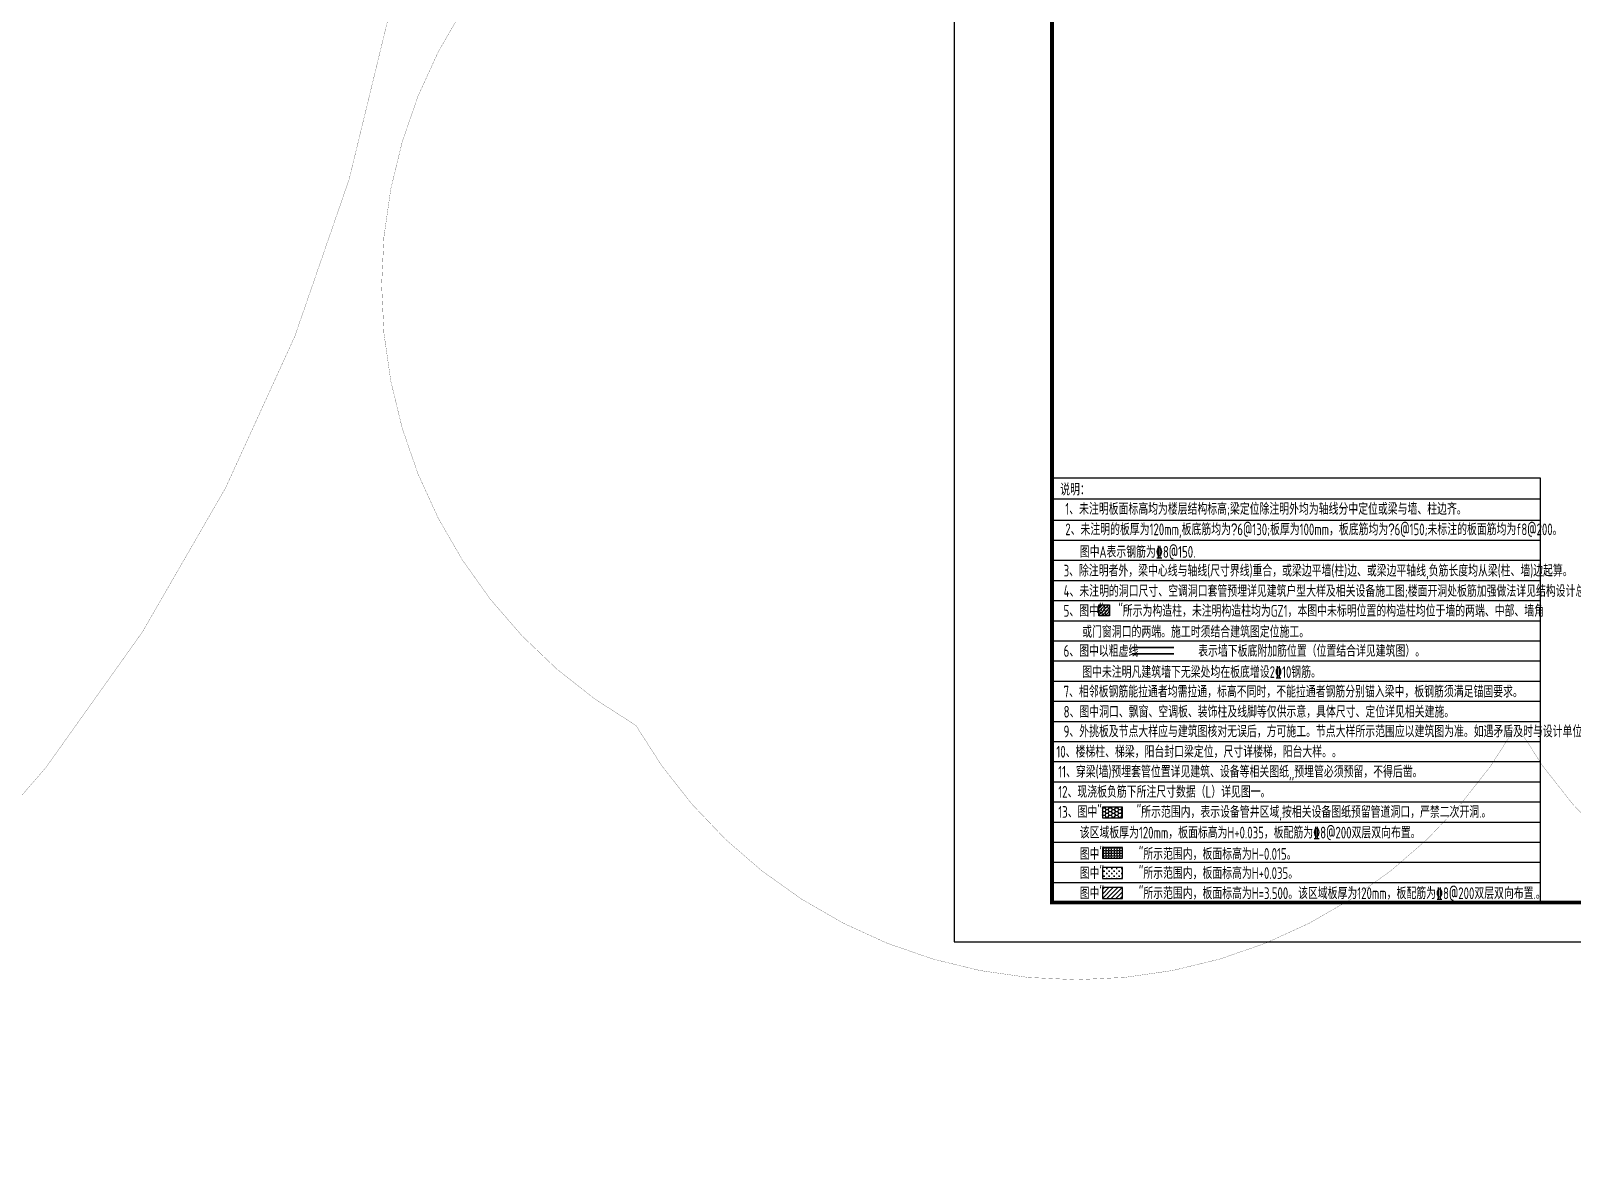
# Model space of a CAD drawing. Extents: x -655480 to 203344, y -294099 to 287156.
# Drawn here: x -230053 to -190671, y 91826 to 121012 of the extents above; entities that cross this region are included whole.
import ezdxf

# ---------------------------------------------------------------- set-up
doc = ezdxf.new("R2010")
doc.units = 0
doc.header["$LTSCALE"] = 1000
doc.linetypes.add('DASH', pattern=[0.35, 0.25, -0.1])
doc.layers.get('0').update_dxf_attribs({"linetype": 'CONTINUOUS'})
for name, color, linetype in [('-TK', 7, 'CONTINUOUS'), ('S-B板填充', 251, 'CONTINUOUS'), ('S-文字', 7, 'CONTINUOUS'), ('S-板正筋', 2, 'CONTINUOUS'), ('S-构造柱', 212, 'CONTINUOUS'), ('S-表格线', 54, 'CONTINUOUS'), ('S-降板填充', 75, 'CONTINUOUS')]:
    doc.layers.add(name, color=color, linetype=linetype)
doc.layers.add('审图修改', color=2, linetype='CONTINUOUS', plot=False)
doc.styles.add('TSSD_REIN', font='tssdeng.shx', dxfattribs={"width": 0.7, "height": 300, "bigfont": 'tssdchn.shx'})

# ---------------------------------------------------------------- blocks, each defined once
blk = doc.blocks.new('A1')
blk.add_lwpolyline([(0, 59400), (0, 0), (84100, 0), (84100, 59400)], close=True)
at = {"const_width": 100}
blk.add_lwpolyline([(2500, 58400), (2500, 1000), (83100, 1000), (83100, 58400)], close=True, dxfattribs=at)

msp = doc.modelspace()

# ---------------------------------------------------------------- hatches: boundary and pattern name
at = {"layer": 'S-B板填充'}
h = msp.add_hatch(dxfattribs=at)
h.set_pattern_fill('ANGLE', color=252, scale=10, style=0)
h.set_pattern_definition([(0, (-117361.29, -95719.325), (0, 69.85), [50.8, -19.05]), (90, (-117361.29, -95719.325), (-69.85, 4e-15), [50.8, -19.05])])
h.paths.add_polyline_path([(-202672.13, 99872.33), (-202161.03, 99872.33), (-202161.03, 100151.11), (-202672.13, 100151.11)])
h = msp.add_hatch(dxfattribs=at)
h.set_pattern_fill('CROSS', color=252, scale=10, style=0)
h.set_pattern_definition([(0, (-117361.29, -95719.325), (63.5, 63.5), [31.75, -95.25]), (90, (-117345.414, -95735.2), (-63.5, 63.5), [31.75, -95.25])])
h.paths.add_polyline_path([(-202672.13, 99358.04), (-202161.03, 99358.04), (-202161.03, 99636.82), (-202672.13, 99636.82)])
h = msp.add_hatch(dxfattribs=at)
h.set_pattern_fill('METAL', color=256, scale=20, style=0)
h.set_pattern_definition([(45, (-116714.64, -70434.784), (-56.568542, 56.568542), [])])
h.paths.add_polyline_path([(-202672.13, 98843.75), (-202161.03, 98843.75), (-202161.03, 99122.54), (-202672.13, 99122.54)])
at = {"layer": 'S-构造柱'}
h = msp.add_hatch(dxfattribs=at)
h.set_pattern_fill('ARMORED', color=256, scale=12.857143, style=0)
h.set_pattern_definition([(50, (-2056036.204, -25279.48), (92.2191663, -8.0681316), [9.642857, -106.0714286]), (355, (-2056036.2, -25279.48), (-17.839457, 96.710417), [7.7142857, -84.857143]), (100.4514, (-2056028.52, -25280.15), (74.3797776, 88.642227), [8.1951673, -90.146843]), (46.1842, (-2056036.2, -25253.77), (137.216706, -21.281016), [14.464286, -159.107143]), (96.6356, (-2056024.77, -25255.54), (120.170919, 125.243726), [12.292751, -135.220243]), (351.1842, (-2056036.2, -25253.77), (120.170822, 125.24382), [11.571429, -127.285714]), (21, (-2056023.35, -25260.195), (76.7451924, -51.765286), [9.642857, -106.0714286]), (326, (-2056023.35, -25260.19), (31.2834, 93.233577), [7.7142857, -84.857143]), (71.4514, (-2056016.95, -25264.51), (108.0286237, 41.4682067), [8.1951673, -90.146843]), (37.5, (-2056036.204, -25279.48), (1.56340997, 42.80063835), [0, -83.8285714, 0, -86.1428571, 0, -85.1785714]), (7.5, (-2056036.204, -25279.48), (33.8232262, 50.7100772), [0, -49.1142857, 0, -81.9, 0, -32.4642857]), (327.5, (-2056064.875, -25279.48), (68.6343132, -2.8999121), [0, -32.1428571, 0, -100.2857143, 0, -133.0714286]), (317.5, (-2056077.73, -25279.48), (74.981079, 12.8706406), [0, -41.7857143, 0, -66.6, 0, -94.5]), (45, (-2056036.204, -25279.48), (-45.4568645, 45.4568645), [])])
h.paths.add_polyline_path([(-202767.62, 106343.05), (-202493.33, 106343.05), (-202493.33, 106068.77), (-202767.62, 106068.77)])
at = {"layer": 'S-降板填充', "linetype": 'ByBlock'}
h = msp.add_hatch(dxfattribs=at)
h.set_pattern_fill('HONEY', color=8, scale=17.142857, style=0)
h.set_pattern_definition([(0, (-3015257.226, 33190.63), (81.6428571, 47.1365143), [54.4285714, -108.8571429]), (120, (-3015257.226, 33190.63), (-81.6428474, 47.1365312), [54.4285714, -108.8571429]), (60, (-3015257.226, 33190.63), (9.75e-06, 94.2730455), [-108.8571429, 54.4285714])])
h.paths.add_polyline_path([(-202672.13, 100900.9), (-202161.03, 100900.9), (-202161.03, 101179.68), (-202672.13, 101179.68)])

# ---------------------------------------------------------------- linework, layer by layer
at = {"layer": 'S-板正筋', "linetype": 'DASH', "const_width": 42.86}
for points in [[(-201916.07, 105254.78), (-201916.07, 105254.78), (-200845.56, 105254.8), (-200845.56, 105254.8)], [(-201916.07, 105096.72), (-201916.07, 105096.72), (-200845.56, 105096.74), (-200845.56, 105096.74)]]:
    msp.add_lwpolyline(points, dxfattribs=at)
at = {"layer": 'S-构造柱'}
msp.add_lwpolyline([(-202767.62, 106343.05), (-202493.33, 106343.05), (-202493.33, 106068.77), (-202767.62, 106068.77), (-202767.62, 106343.05)], dxfattribs=at)
at = {"layer": 'S-表格线'}
for p, q in [((-203960.15, 98740.98), (-203960.15, 109580.49)), ((-191478.66, 109580.49), (-203960.15, 109580.49)), ((-191478.66, 98740.98), (-191478.66, 109580.49)), ((-191478.66, 109046.45), (-203960.15, 109046.45)), ((-203960.15, 100264.08), (-203960.15, 109046.45)), ((-203960.15, 108512.4), (-191478.66, 108512.4)), ((-203960.15, 107998.12), (-191478.66, 107998.12)), ((-203960.15, 107483.83), (-191478.66, 107483.83)), ((-203960.15, 106969.55), (-191478.66, 106969.55)), ((-203960.15, 106455.26), (-191478.66, 106455.26)), ((-203960.15, 105940.98), (-191478.66, 105940.98)), ((-203960.15, 105426.69), (-191478.66, 105426.69)), ((-203960.15, 104912.4), (-191478.66, 104912.4)), ((-203960.15, 104398.12), (-191478.66, 104398.12)), ((-203960.15, 103883.83), (-191478.66, 103883.83)), ((-203960.15, 103369.55), (-191478.66, 103369.55)), ((-203960.15, 102855.26), (-191478.66, 102855.26)), ((-203960.15, 102340.98), (-191478.66, 102340.98)), ((-203960.15, 101826.69), (-191478.66, 101826.69)), ((-203960.15, 101312.4), (-191478.66, 101312.4)), ((-203960.15, 100798.12), (-191478.66, 100798.12)), ((-203960.15, 100283.83), (-191478.66, 100283.83)), ((-203960.15, 99769.55), (-191478.66, 99769.55)), ((-203960.15, 99769.55), (-191478.66, 99769.55)), ((-203960.15, 99255.26), (-191478.66, 99255.26)), ((-203960.15, 98740.98), (-191478.66, 98740.98))]:
    msp.add_line(p, q, dxfattribs=at)
at = {"layer": 'S-降板填充'}
for points in [[(-202672.13, 100900.9), (-202161.03, 100900.9), (-202161.03, 101179.68), (-202672.13, 101179.68)], [(-202672.13, 99872.33), (-202161.03, 99872.33), (-202161.03, 100151.11), (-202672.13, 100151.11)], [(-202672.13, 99358.04), (-202161.03, 99358.04), (-202161.03, 99636.82), (-202672.13, 99636.82)], [(-202672.13, 98843.75), (-202161.03, 98843.75), (-202161.03, 99122.54), (-202672.13, 99122.54)]]:
    msp.add_lwpolyline(points, close=True, dxfattribs=at)
at = {"layer": '审图修改', "color": 2, "const_width": 5}
for points in [[(-629412.51, 245898.24, -0.57735027), (-552020.1, 245898.24, -0.57735027), (-474627.68, 245898.24, -0.57735027), (-397235.26, 245898.24, -0.57735027), (-319842.84, 245898.24, -0.57735027), (-242450.43, 245898.24, -0.57735027), (-242450.43, 168505.82, -0.57735027), (-242450.43, 91113.4, -0.57735027), (-242450.43, 13720.99, -0.57735027), (-242450.43, -63671.43, -0.57735027), (-242450.43, -141063.85, -0.57735027), (-319842.84, -141063.85, -0.57735027), (-397235.26, -141063.85, -0.57735027), (-474627.68, -141063.85, -0.57735027), (-552020.1, -141063.85, -0.57735027), (-629412.51, -141063.85, -0.57735027), (-629412.51, -63671.43, -0.57735027), (-629412.51, 13720.99, -0.57735027), (-629412.51, 91113.4, -0.57735027), (-629412.51, 168505.82, -0.57735027), (-629412.51, 245898.24, -0.57735027), (-629412.51, 245898.24, -0.57735027)], [(-214592.76, 238291.76, -0.57735027), (-192088.35, 238291.76, -0.57735027), (-169583.94, 238291.76, -0.57735027), (-147079.53, 238291.76, -0.57735027), (-124575.12, 238291.76, -0.57735027), (-102070.71, 238291.76, -0.57735027), (-102070.71, 215787.35, -0.57735027), (-102070.71, 193282.94, -0.57735027), (-102070.71, 170778.53, -0.57735027), (-102070.71, 148274.12, -0.57735027), (-102070.71, 125769.71, -0.57735027), (-102070.71, 103265.3, -0.57735027), (-124575.12, 103265.3, -0.57735027), (-147079.53, 103265.3, -0.57735027), (-169583.94, 103265.3, -0.57735027), (-192088.35, 103265.3, -0.57735027), (-214592.76, 103265.3, -0.57735027), (-214592.76, 125769.71, -0.57735027), (-214592.76, 148274.12, -0.57735027), (-214592.76, 170778.53, -0.57735027), (-214592.76, 193282.94, -0.57735027), (-214592.76, 215787.35, -0.57735027), (-214592.76, 238291.76, -0.57735027), (-214592.76, 238291.76, -0.57735027)]]:
    msp.add_lwpolyline(points, format="xyb", dxfattribs=at)

# ---------------------------------------------------------------- block references
at = {"layer": '-TK'}
msp.add_blockref('A1', (-206460.15, 97740.98), dxfattribs=at)

# ---------------------------------------------------------------- texts
at = {"layer": 'S-文字', "style": 'TSSD_REIN', "width": 0.7}
for s, p in [('说明：', (-203752.29, 109143.2)), ('1、未注明板面标高均为楼层结构标高;梁定位除注明外均为轴线分中定位或梁与墙、柱边齐。', (-203621.9, 108646.95)), ('3、除注明者外，梁中心线与轴线(尺寸界线)重合，或梁边平墙(柱)边、或梁边平轴线,负筋长度均从梁(柱、墙)边起算。', (-203665.09, 107069.73)), ('4、未注明的洞口尺寸、空调洞口套管预埋详见建筑户型大样及相关设备施工图;楼面开洞处板筋加强做法详见结构设计总说明。', (-203665.09, 106549.73)), ('5、图中"   "所示为构造柱，未注明构造柱均为GZ1，本图中未标明位置的构造柱均位于墙的两端、中部、墙角', (-203665.09, 106043.47)), ('或门窗洞口的两端。施工时须结合建筑图定位施工。', (-203188.65, 105508.49)), ('6、图中以粗虚线            表示墙下板底附加筋位置（位置结合详见建筑图）。', (-203665.09, 105018.88)), ('图中未注明凡建筑墙下无梁处均在板底增设2%%13210钢筋。', (-203188.65, 104479.91)), ('7、相邻板钢筋能拉通者均需拉通，标高不同时，不能拉通者钢筋分别锚入梁中，板钢筋须满足锚固要求。', (-203665.09, 103979.58)), ('8、图中洞口、飘窗、空调板、装饰柱及线脚等仅供示意，具体尺寸、定位详见相关建施。', (-203665.09, 103465.3)), ('9、外挑板及节点大样应与建筑图核对无误后，方可施工。节点大样所示范围应以建筑图为准。如遇矛盾及时与设计单位联系解决。', (-203665.09, 102962.84)), ('10、楼梯柱、梯梁，阳台封口梁定位，尺寸详楼梯，阳台大样。。', (-203849.33, 102444)), ('11、穿梁(墙)预埋套管位置详见建筑、设备等相关图纸,,预埋管必须预留，不得后凿。', (-203801.83, 101933.69)), ('12、现浇板负筋下所注尺寸数据（L）详见图一。', (-203801.83, 101419.4)), ('13、图中"       "所示范围内，表示设备管井区域,按相关设备图纸预留管道洞口，严禁二次开洞.。', (-203801.83, 100905.12)), ('图中"       "所示范围内，板面标高为H-0.015。', (-203253.72, 99832.6)), ('图中"       "所示范围内，板面标高为H+0.035。', (-203253.72, 99342.86)), ('图中"       "所示范围内，板面标高为H=3.500。该区域板厚为120mm，板配筋为%%1328@200双层双向布置.。', (-203253.72, 98828.57))]:
    msp.add_text(s, height=300, dxfattribs=at).set_placement(p)
at = {"layer": 'S-文字', "color": 1, "style": 'TSSD_REIN', "width": 0.7}
for s, p in [('2、未注明的板厚为120mm,板底筋均为\ue5326@130;板厚为100mm，板底筋均为\ue5326@150;未标注的板面筋均为f8@200。', (-203621.9, 108125.14)), ('图中A表示钢筋为%%1328@150.', (-203252.75, 107549.95)), ('该区域板厚为120mm，板面标高为H+0.035，板配筋为%%1328@200双层双向布置。', (-203253.72, 100377.36))]:
    msp.add_text(s, height=300, dxfattribs=at).set_placement(p)

doc.saveas('drawing.dxf')
